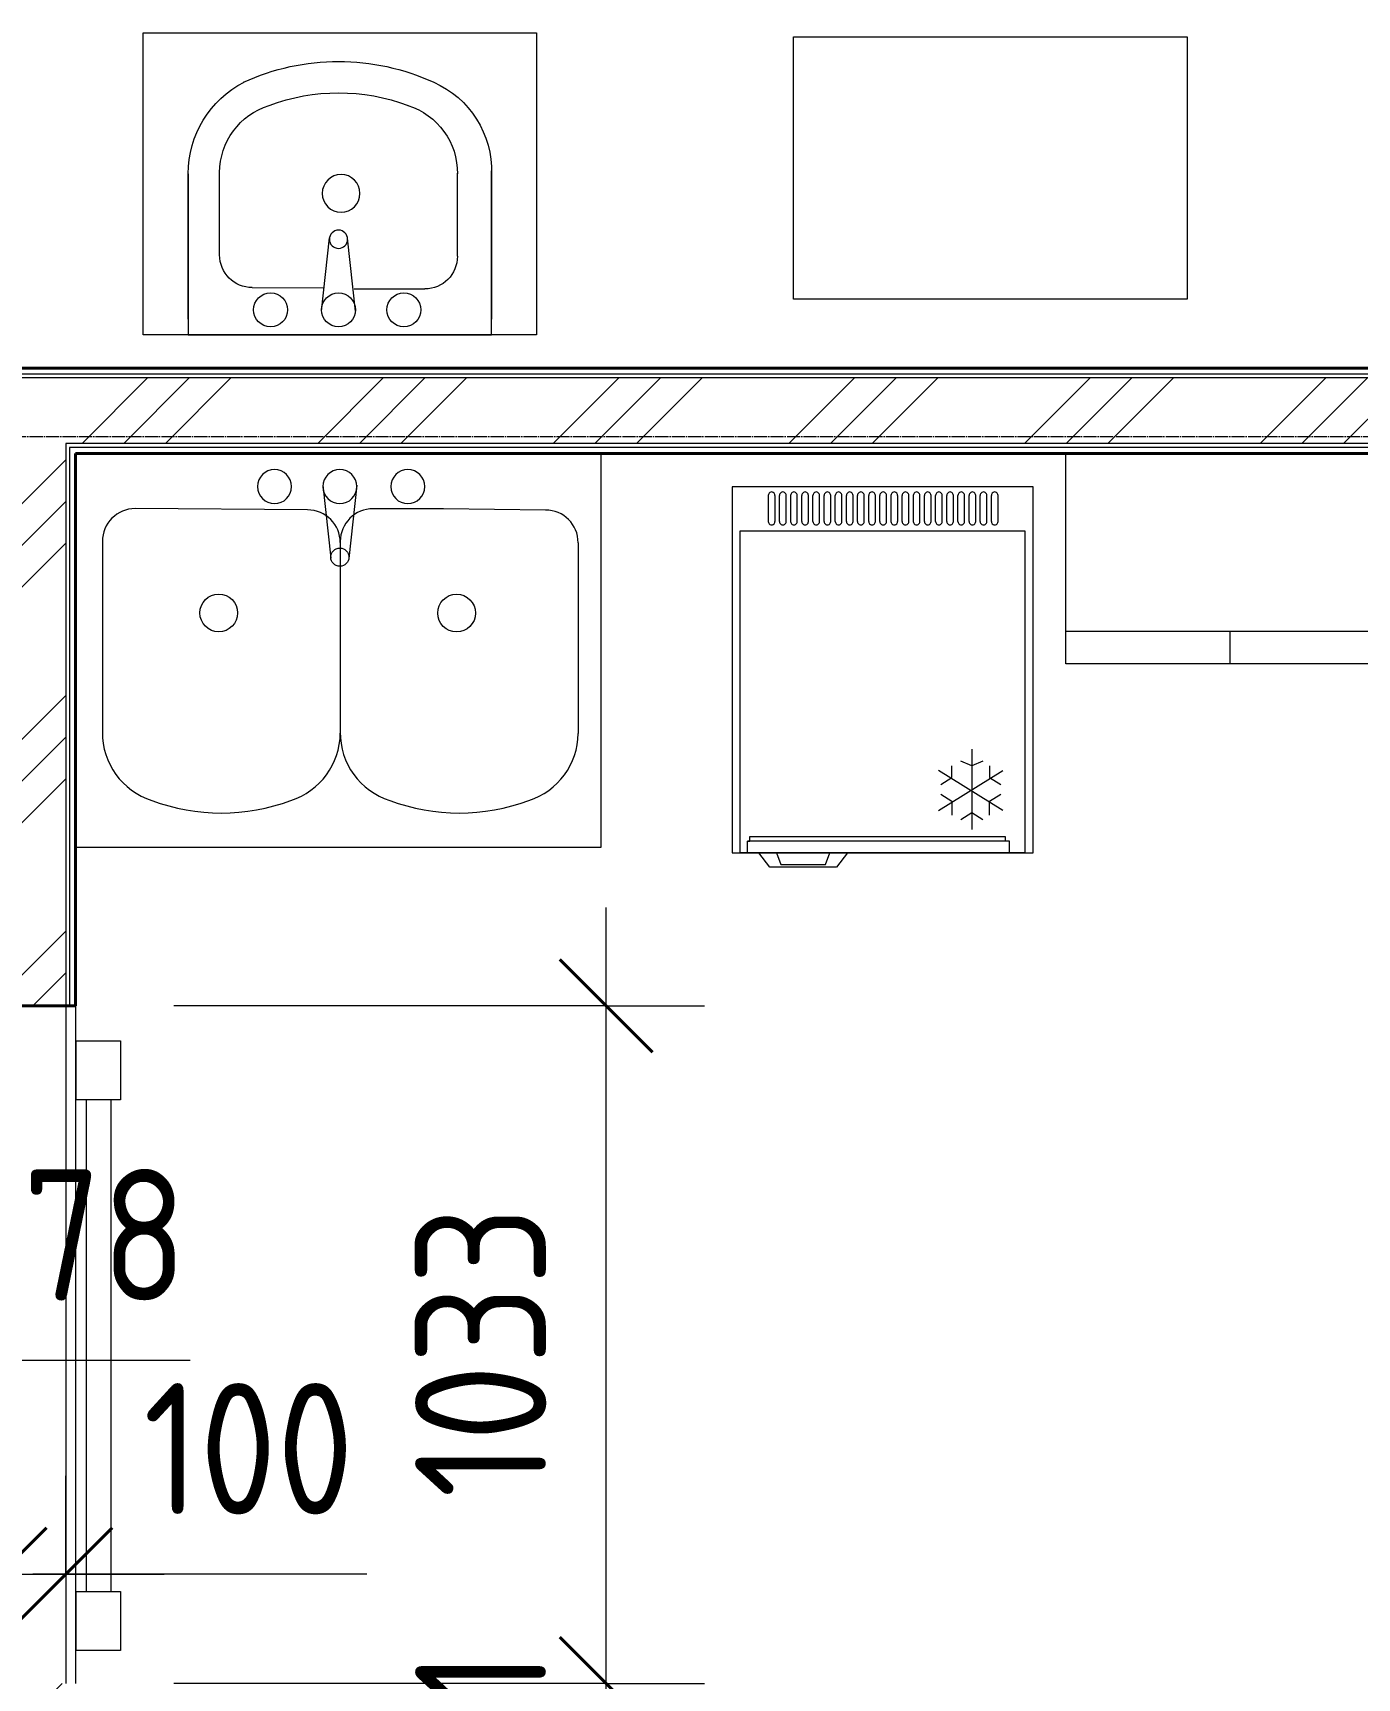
# Model space of a CAD drawing. Header units: millimetres. Extents: x -11886 to 68941, y -8130 to 45506.
# Drawn here: x 51543 to 53562, y 11365 to 13872 of the extents above; entities that cross this region are included whole.
import ezdxf

# ---------------------------------------------------------------- set-up
doc = ezdxf.new("R2010")
doc.units = ezdxf.units.MM
doc.linetypes.add('ADSK_Линия сетки', pattern=[25, 20, -2.5, 0, -2.5])
for name, color, linetype, lineweight in [('Оси', 7, 'Continuous', 9), ('Перекрытие', 7, 'Continuous', 18), ('Размеры', 7, 'Continuous', 9), ('Размеры-100', 7, 'Continuous', 9), ('Стены внутренние', 7, 'Continuous', 18), ('Стены штриховка', 7, 'Continuous', 18)]:
    doc.layers.add(name, color=color, linetype=linetype, lineweight=lineweight)
doc.layers.add('ТХ', color=5, linetype='Continuous', lineweight=9, true_color=0x0000ff)
doc.layers.add('ТХ 1 этаж_dwg', color=7, linetype='Continuous', lineweight=9, true_color=0x767676)
doc.styles.add('GOST Common_1', font='GOST_Common.ttf', dxfattribs={"width": 0.9, "height": 200})
doc.dimstyles.new('ADSK_Основной_2_мм_Округление_до_1_мм_1', dxfattribs={"dimscale": 304.8, "dimtxt": 201.142999, "dimasz": 0.463911, "dimexe": 0.492126, "dimexo": 0.492126, "dimgap": 0.098425, "dimtad": 1, "dimdec": 0, "dimdsep": 46, "dimtxsty": 'GOST Common_1', "dimblk1": 'OBLIQUE', "dimblk2": 'OBLIQUE', "dimsah": 1, "dimcen": 0.09, "dimdle": 0.492126, "dimazin": 2, "dimtfac": 1, "dimtdec": 4, "dimtix": 1, "dimtmove": 1, "dimatfit": 3, "dimfxl": 1, "dimtvp": 1, "dimtolj": 1, "dimtzin": 0, "dimlwd": 20, "dimlwe": 20, "dimarcsym": 2})
doc.dimstyles.new('ADSK_Основной_2_мм_Округление_до_1_мм_2', dxfattribs={"dimscale": 304.8, "dimtxt": 201.142999, "dimasz": 0.463911, "dimexe": 0.492126, "dimexo": 0.492126, "dimgap": 0.098425, "dimtad": 1, "dimdec": 0, "dimdsep": 46, "dimtxsty": 'GOST Common_1', "dimblk1": 'OBLIQUE', "dimblk2": 'OBLIQUE', "dimsah": 1, "dimcen": 0.09, "dimdle": 0.492126, "dimazin": 2, "dimtfac": 1, "dimtdec": 4, "dimtix": 1, "dimtmove": 0, "dimatfit": 3, "dimfxl": 1, "dimtvp": 1, "dimtolj": 1, "dimtzin": 0, "dimlwd": 20, "dimlwe": 20, "dimarcsym": 2})
pattern_1 = [(45, (0, 0), (-179.6051, 179.6051), []), (45, (63.5, 0), (0, 359.2102), []), (45, (-63.5, 0), (0, 359.2102), [])]

# ---------------------------------------------------------------- blocks, each defined once
blk = doc.blocks.new('ТХ 1 этаж_dwg_Тумба-мойка-2118407-01 План 1-го этажа кладочный')
at = {"layer": 'ТХ', "color": 253, "true_color": 0xa0a0a0}
for p, q in [((-604161.3, 224276.8), (-604286.9, 224276.8)), ((-604111.5, 224226.9), (-604111.3, 224117.5)), ((-604075.6, 224121.3), (-604187.2, 224109.4)), ((-604075.6, 224069.5), (-604186.7, 224081.6)), ((-604109.5, 224071.5), (-604109.5, 223963.9)), ((-604159.3, 223914.1), (-604286, 223914.1))]:
    blk.add_line(p, q, dxfattribs=at)
at = {"layer": 'ТХ', "color": 253, "true_color": 0xa0a0a0, "flags": 128}
blk.add_lwpolyline([(-604499.7, 223793.4), (-604039.7, 223793.4), (-604039.7, 224393.4), (-604499.7, 224393.4)], close=True, dxfattribs=at)
blk.add_lwpolyline([(-604063.6, 224324.6), (-604284.9, 224324.6), (-604039.7, 224324.6), (-604039.7, 223862.3), (-604289.6, 223862.2), (-604063.6, 223862.3)], dxfattribs=at)
at = {"layer": 'ТХ', "color": 253, "true_color": 0xa0a0a0}
for centre, radius in [((-604255.1, 224091.5), 28.8), ((-604185.2, 224095.4), 13.9)]:
    blk.add_circle(centre, radius, dxfattribs=at)
for centre, radius, start, end in [((-604284.9, 224167.2), 157.4, 90, 152.7704), ((-604286, 224168.5), 108.3, 90.4624, 162.3215), ((-604161.3, 224226.9), 49.8, 360, 90), ((-604107.5, 224095.4), 348.7, 155.4071, 204.5929), ((-604107.5, 224095.4), 300.9, 159.3842, 200.6158), ((-604077.6, 224199), 25.9, 90, 270), ((-604077.6, 224199), 25.9, 270, 90), ((-604077.6, 224095.4), 25.9, 90, 270), ((-604077.6, 224095.4), 25.9, 270, 90), ((-604077.6, 223995.8), 25.9, 90, 270), ((-604077.6, 223995.8), 25.9, 270, 90), ((-604286, 224022.4), 108.3, 197.6795, 270.5895), ((-604289.6, 224009.8), 147.6, 203.7636, 271.8244), ((-604159.3, 223963.9), 49.8, 270, 0)]:
    blk.add_arc(centre, radius, start, end, dxfattribs=at)
blk = doc.blocks.new('ТХ 1 этаж_dwg_Столик медицинский-2118418-01 План 1-го этажа кладочный')
at = {"layer": 'ТХ', "color": 253, "true_color": 0xa0a0a0, "flags": 128}
blk.add_lwpolyline([(54811.1, 11619.6), (54811.1, 12219.6), (55211.1, 12219.6), (55211.1, 11619.6)], close=True, dxfattribs=at)
blk = doc.blocks.new('ТХ 1 этаж_dwg_Облучатель-2118417-01 План 1-го этажа кладочный')
at = {"layer": 'ТХ', "color": 253, "true_color": 0xa0a0a0}
for p, q in [((56406.2, 10669), (56406.2, 9919.9)), ((56444, 10669), (56444, 9919.9))]:
    blk.add_line(p, q, dxfattribs=at)
at = {"layer": 'ТХ', "color": 253, "true_color": 0xa0a0a0, "flags": 128}
for points in [[(56459, 10669), (56391.2, 10669), (56391.2, 10759), (56459, 10759)], [(56459, 9919.9), (56459, 9829.9), (56391.2, 9829.9), (56391.2, 9919.9)]]:
    blk.add_lwpolyline(points, close=True, dxfattribs=at)
blk = doc.blocks.new('ТХ 1 этаж_dwg_Холодильник фармацевтический-2118419-01 План 1-го этажа кладочный')
at = {"layer": 'ТХ', "color": 253, "true_color": 0xa0a0a0}
for p, q in [((170665.7, -57745.3), (170665.7, -57705.8)), ((170675.8, -57745.3), (170675.8, -57705.8)), ((170682.7, -57745.3), (170682.7, -57705.8)), ((170692.8, -57745.3), (170692.8, -57705.8)), ((170699.7, -57745.3), (170699.7, -57705.8)), ((170709.8, -57745.3), (170709.8, -57705.8)), ((170716.7, -57745.3), (170716.7, -57705.8)), ((170726.8, -57745.3), (170726.8, -57705.8)), ((170733.7, -57745.3), (170733.7, -57705.8)), ((170743.8, -57745.3), (170743.8, -57705.8)), ((170750.7, -57745.3), (170750.7, -57705.8)), ((170760.8, -57745.3), (170760.8, -57705.8)), ((170767.7, -57745.3), (170767.7, -57705.8)), ((170777.8, -57745.3), (170777.8, -57705.8)), ((170784.7, -57745.3), (170784.7, -57705.8)), ((170794.8, -57745.3), (170794.8, -57705.8)), ((170801.7, -57745.3), (170801.7, -57705.8)), ((170811.8, -57745.3), (170811.8, -57705.8)), ((170818.7, -57745.3), (170818.7, -57705.8)), ((170828.8, -57745.3), (170828.8, -57705.8)), ((170835.7, -57745.3), (170835.7, -57705.8)), ((170845.8, -57745.3), (170845.8, -57705.8)), ((170852.7, -57745.3), (170852.7, -57705.8)), ((170862.8, -57745.3), (170862.8, -57705.8)), ((170869.7, -57745.3), (170869.7, -57705.8)), ((170879.8, -57745.3), (170879.8, -57705.8)), ((170886.7, -57745.3), (170886.7, -57705.8)), ((170896.8, -57745.3), (170896.8, -57705.8)), ((170903.7, -57745.3), (170903.7, -57705.8)), ((170913.8, -57745.3), (170913.8, -57705.8)), ((170920.7, -57745.3), (170920.7, -57705.8)), ((170930.8, -57745.3), (170930.8, -57705.8)), ((170937.7, -57745.3), (170937.7, -57705.8)), ((170947.8, -57745.3), (170947.8, -57705.8)), ((170954.7, -57745.3), (170954.7, -57705.8)), ((170964.8, -57745.3), (170964.8, -57705.8)), ((170971.7, -57745.3), (170971.7, -57705.8)), ((170981.8, -57745.3), (170981.8, -57705.8)), ((170988.7, -57745.3), (170988.7, -57705.8)), ((170998.8, -57745.3), (170998.8, -57705.8)), ((171005.7, -57745.3), (171005.7, -57705.8)), ((171015.8, -57745.3), (171015.8, -57705.8)), ((170975.9, -58092.6), (170975.9, -58214.6)), ((171023.3, -58185.9), (170925.1, -58124.9)), ((170925.1, -58185.9), (171023.3, -58124.9))]:
    blk.add_line(p, q, dxfattribs=at)
at = {"layer": 'ТХ', "color": 253, "true_color": 0xa0a0a0, "flags": 128}
for points in [[(171069.4, -57692.5), (170610.4, -57692.5), (170610.4, -58250.5), (171069.4, -58250.5)], [(171056.9, -58250.5), (170622.9, -58250.5), (170622.9, -57759.5), (171056.9, -57759.5)]]:
    blk.add_lwpolyline(points, close=True, dxfattribs=at)
for points in [[(170928.5, -58146.4), (170945.4, -58135.7), (170945.4, -58117.7)], [(170992.8, -58110.6), (170975.9, -58117.7), (170959, -58110.6)], [(171003, -58117.7), (171003, -58135.7), (171019.9, -58146.4)], [(170928.5, -58160.8), (170945.4, -58171.5), (170945.4, -58193.1)], [(171003, -58193.1), (171003, -58171.5), (171019.9, -58160.8)], [(170992.8, -58200.2), (170975.9, -58189.5), (170959, -58200.2)], [(170620.5, -58250.5), (170634.1, -58250.5), (170634.1, -58232.5), (170637.5, -58232.5), (170637.5, -58225.4), (171026.7, -58225.4), (171026.7, -58232.5)], [(170786.5, -58250.5), (170769.6, -58272), (170668, -58272), (170651, -58250.5), (170634.1, -58250.5), (171033.5, -58250.5), (171033.5, -58232.5), (170634.1, -58232.5)], [(170678.1, -58250.5), (170684.9, -58268.4), (170718.8, -58268.4), (170752.6, -58268.4), (170759.4, -58250.5)]]:
    blk.add_lwpolyline(points, dxfattribs=at)
at = {"layer": 'ТХ', "color": 253, "true_color": 0xa0a0a0}
for centre, start_param, end_param in [((170670.7, -57705.8), 4.712387, 7.853984), ((170687.7, -57705.8), 4.712387, 7.853984), ((170704.7, -57705.8), 4.712387, 7.853984), ((170721.7, -57705.8), 4.712387, 7.853984), ((170738.7, -57705.8), 4.712387, 7.853984), ((170755.7, -57705.8), 4.712387, 7.853984), ((170772.7, -57705.8), 4.712387, 7.853984), ((170789.7, -57705.8), 4.712387, 7.853984), ((170806.7, -57705.8), 4.712387, 7.853984), ((170823.7, -57705.8), 4.712387, 7.853984), ((170840.7, -57705.8), 4.712387, 7.853984), ((170857.7, -57705.8), 4.712387, 7.853984), ((170874.7, -57705.8), 4.712387, 7.853984), ((170891.7, -57705.8), 4.712387, 7.853984), ((170908.7, -57705.8), 4.712387, 7.853984), ((170925.7, -57705.8), 4.712387, 7.853984), ((170942.7, -57705.8), 4.712387, 7.853984), ((170959.7, -57705.8), 4.712387, 7.853984), ((170976.7, -57705.8), 4.712387, 7.853984), ((170993.7, -57705.8), 4.712387, 7.853984), ((171010.7, -57705.8), 4.712387, 7.853984), ((170670.7, -57745.3), 1.570794, 4.712391), ((170687.7, -57745.3), 1.570794, 4.712391), ((170704.7, -57745.3), 1.570794, 4.712391), ((170721.7, -57745.3), 1.570794, 4.712391), ((170738.7, -57745.3), 1.570794, 4.712391), ((170755.7, -57745.3), 1.570794, 4.712391), ((170772.7, -57745.3), 1.570794, 4.712391), ((170789.7, -57745.3), 1.570794, 4.712391), ((170806.7, -57745.3), 1.570794, 4.712391), ((170823.7, -57745.3), 1.570794, 4.712391), ((170840.7, -57745.3), 1.570794, 4.712391), ((170857.7, -57745.3), 1.570794, 4.712391), ((170874.7, -57745.3), 1.570794, 4.712391), ((170891.7, -57745.3), 1.570794, 4.712391), ((170908.7, -57745.3), 1.570794, 4.712391), ((170925.7, -57745.3), 1.570794, 4.712391), ((170942.7, -57745.3), 1.570794, 4.712391), ((170959.7, -57745.3), 1.570794, 4.712391), ((170976.7, -57745.3), 1.570794, 4.712391), ((170993.7, -57745.3), 1.570794, 4.712391), ((171010.7, -57745.3), 1.570794, 4.712391)]:
    blk.add_ellipse(centre, major_axis=(0, 5.38), ratio=0.944444, start_param=start_param, end_param=end_param, dxfattribs=at)
blk = doc.blocks.new('ТХ 1 этаж_dwg_Шкаф мед-2118420-01 План 1-го этажа кладочный')
at = {"layer": 'ТХ', "color": 253, "true_color": 0xa0a0a0}
for p, q in [((59431.8, 13552.7), (59431.8, 13052.7)), ((59431.8, 13302.7), (59381.8, 13302.7))]:
    blk.add_line(p, q, dxfattribs=at)
at = {"layer": 'ТХ', "color": 253, "true_color": 0xa0a0a0, "flags": 128}
blk.add_lwpolyline([(59381.8, 13052.7), (59381.8, 13552.7), (59701.8, 13552.7), (59701.8, 13052.7)], close=True, dxfattribs=at)
blk = doc.blocks.new('ТХ 1 этаж_dwg_М2-2118421-01 План 1-го этажа кладочный')
at = {"layer": 'ТХ', "color": 253, "true_color": 0xa0a0a0}
for p, q in [((-363.3, 111.4), (-363.3, 402)), ((-0.7, 111.3), (-0.7, 401.9)), ((-0.7, 109.4), (-0.7, 401.1)), ((362, 109.3), (362, 401)), ((-25.9, 23.9), (-13.9, 135.5)), ((25.9, 23.9), (13.9, 135.1)), ((49.1, 61.5), (312.2, 59.5))]:
    blk.add_line(p, q, dxfattribs=at)
at = {"layer": 'ТХ', "color": 253, "true_color": 0xa0a0a0, "flags": 128}
blk.add_lwpolyline([(402, -23.9), (-398, -23.9), (-398, 576.1), (402, 576.1)], close=True, dxfattribs=at)
blk.add_lwpolyline([(-313.5, 61.6), (-158.1, 59.6), (-50.5, 59.6)], dxfattribs=at)
at = {"layer": 'ТХ', "color": 253, "true_color": 0xa0a0a0}
for centre, radius in [((-178, 218.6), 28.8), ((184.6, 218.5), 28.8), ((0, 133.5), 13.9)]:
    blk.add_circle(centre, radius, dxfattribs=at)
for centre, radius, start, end in [((-255.1, 401.1), 108.3, 107.6785, 179.5376), ((-182, 222.6), 300.9, 69.3842, 110.6158), ((-108.9, 401.1), 108.3, 359.4105, 72.3205), ((107.6, 401), 108.3, 107.6785, 179.5376), ((180.7, 222.5), 300.9, 69.3842, 110.6158), ((253.7, 401), 108.3, 359.4105, 72.3205), ((-313.5, 111.4), 49.8, 180, 270), ((-50.5, 109.4), 49.8, 270, 0), ((49.1, 111.3), 49.8, 180, 270), ((312.2, 109.3), 49.8, 270, 0), ((-103.6, 25.9), 25.9, 0, 180), ((0, 25.9), 25.9, 0, 180), ((99.6, 25.9), 25.9, 0, 180), ((-103.6, 25.9), 25.9, 180, 360), ((0, 25.9), 25.9, 180, 360), ((99.6, 25.9), 25.9, 180, 360)]:
    blk.add_arc(centre, radius, start, end, dxfattribs=at)
blk = doc.blocks.new('ТХ 1 этаж_dwg-2084881-01 План 1-го этажа кладочный')
at = {"extrusion": (0, 0, -1), "zscale": -1, "rotation": 270}
blk.add_blockref('ТХ 1 этаж_dwg_Тумба-мойка-2118407-01 План 1-го этажа кладочный', (-394105.8, -661500.4), dxfattribs=at)
for name, p, rotation in [('ТХ 1 этаж_dwg_Столик медицинский-2118418-01 План 1-го этажа кладочный', (159084.4, -2195.5), 270), ('ТХ 1 этаж_dwg_М2-2118421-01 План 1-го этажа кладочный', (170012.4, -57666.3), 180), ('ТХ 1 этаж_dwg_Шкаф мед-2118420-01 План 1-го этажа кладочный', (184672, -117344.2), 90.00000000000001)]:
    blk.add_blockref(name, p, dxfattribs=dict(rotation=rotation))
for name, p in [('ТХ 1 этаж_dwg_Холодильник фармацевтический-2118419-01 План 1-го этажа кладочный', (0, 0)), ('ТХ 1 этаж_dwg_Облучатель-2118417-01 План 1-го этажа кладочный', (113219.2, -69296))]:
    blk.add_blockref(name, p)
blk = doc.blocks.new('DIMBLOCK506-01 План 1-го этажа кладочный')
at = {"layer": 'Размеры-100', "lineweight": 20, "transparency": 16777216}
for p, q in [((51441.9, 11848.6), (51404.2, 11522.8)), ((51782.8, 11848.6), (51441.9, 11848.6)), ((51315.1, 11522.8), (51315.1, 11672.8)), ((51493.2, 11522.8), (51493.2, 11672.8)), ((51315.1, 11522.8), (51493.2, 11522.8)), ((51315.1, 11522.8), (51315.1, 11343.6)), ((51493.2, 11522.8), (51493.2, 11472.8))]:
    blk.add_line(p, q, dxfattribs=at)
at = {"layer": 'Размеры-100', "lineweight": 40, "transparency": 16777216}
for p, q in [((51315.1, 11522.8), (51385.8, 11593.5)), ((51493.2, 11522.8), (51563.9, 11593.5)), ((51315.1, 11522.8), (51244.4, 11452.1)), ((51493.2, 11522.8), (51422.5, 11452.1))]:
    blk.add_line(p, q, dxfattribs=at)
at = {"layer": 'Размеры-100', "color": 0, "lineweight": 20, "transparency": 16777216, "insert": (51441.9, 12140), "char_height": 200, "width": 409.104, "attachment_point": 1, "line_spacing_factor": 1.022761, "style": 'GOST Common_1'}
blk.add_mtext('178', dxfattribs=at)
blk = doc.blocks.new('_Oblique')
at = {"color": 0, "linetype": 'ByBlock', "lineweight": -2}
blk.add_line((-0.5, -0.5), (0.5, 0.5), dxfattribs=at)
blk = doc.blocks.new('DIMBLOCK507-01 План 1-го этажа кладочный')
at = {"layer": 'Размеры-100', "lineweight": 20, "transparency": 16777216}
for p, q in [((51493.2, 11522.8), (51493.2, 11672.8)), ((51593.2, 11522.8), (51593.2, 11672.8)), ((51493.2, 11522.8), (51743.2, 11522.8)), ((51493.2, 11522.8), (51493.2, 11472.8)), ((51711.5, 11522.8), (51543.2, 11522.8)), ((51593.2, 11522.8), (51593.2, 11472.8)), ((52052.5, 11522.8), (51711.5, 11522.8))]:
    blk.add_line(p, q, dxfattribs=at)
at = {"layer": 'Размеры-100', "lineweight": 40, "transparency": 16777216}
for p, q in [((51493.2, 11522.8), (51563.9, 11593.5)), ((51593.2, 11522.8), (51663.9, 11593.5)), ((51493.2, 11522.8), (51422.5, 11452.1)), ((51593.2, 11522.8), (51522.5, 11452.1))]:
    blk.add_line(p, q, dxfattribs=at)
at = {"layer": 'Размеры-100', "color": 0, "lineweight": 20, "transparency": 16777216, "insert": (51711.5, 11814.2), "char_height": 200, "width": 409.104, "attachment_point": 1, "line_spacing_factor": 1.022761, "style": 'GOST Common_1'}
blk.add_mtext('100', dxfattribs=at)
blk = doc.blocks.new('DIMBLOCK529-01 План 1-го этажа кладочный')
at = {"layer": 'Размеры-100', "lineweight": 40, "transparency": 16777216}
for p, q in [((52417.3, 11356.2), (52346.6, 11426.9)), ((52417.3, 11356.2), (52488, 11285.5)), ((52417.3, 11165.6), (52346.6, 11236.3)), ((52417.3, 11165.6), (52488, 11094.9))]:
    blk.add_line(p, q, dxfattribs=at)
at = {"layer": 'Размеры-100', "lineweight": 20, "transparency": 16777216}
for p, q in [((52417.3, 11356.2), (51758.2, 11356.2)), ((52417.3, 11015.6), (52417.3, 11356.2)), ((52417.3, 11356.2), (52567.3, 11356.2)), ((52417.3, 11165.6), (52267.3, 11165.6)), ((52417.3, 11165.6), (52467.3, 11165.6))]:
    blk.add_line(p, q, dxfattribs=at)
at = {"layer": 'Размеры-100', "color": 0, "lineweight": 20, "transparency": 16777216, "insert": (52125.9, 11109.2), "char_height": 200, "width": 364.103, "attachment_point": 1, "rotation": 90, "line_spacing_factor": 1.022761, "style": 'GOST Common_1'}
blk.add_mtext('191', dxfattribs=at)
blk = doc.blocks.new('DIMBLOCK530-01 План 1-го этажа кладочный')
at = {"layer": 'Размеры-100', "lineweight": 20, "transparency": 16777216}
for p, q in [((52417.3, 11356.2), (52417.3, 12539.2)), ((52417.3, 12389.2), (51758.2, 12389.2)), ((52417.3, 12389.2), (52567.3, 12389.2)), ((52417.3, 11356.2), (51758.2, 11356.2)), ((52417.3, 11356.2), (52567.3, 11356.2))]:
    blk.add_line(p, q, dxfattribs=at)
at = {"layer": 'Размеры-100', "lineweight": 40, "transparency": 16777216}
for p, q in [((52417.3, 12389.2), (52346.6, 12459.9)), ((52417.3, 12389.2), (52488, 12318.5)), ((52417.3, 11356.2), (52346.6, 11426.9)), ((52417.3, 11356.2), (52488, 11285.5))]:
    blk.add_line(p, q, dxfattribs=at)
at = {"layer": 'Размеры-100', "color": 0, "lineweight": 20, "transparency": 16777216, "insert": (52125.9, 11639.2), "char_height": 200, "width": 560.473, "attachment_point": 1, "rotation": 90, "line_spacing_factor": 1.022761, "style": 'GOST Common_1'}
blk.add_mtext('1033', dxfattribs=at)

msp = doc.modelspace()

# ---------------------------------------------------------------- hatches: boundary and pattern name
at = {"layer": 'Стены внутренние', "lineweight": 9}
h = msp.add_hatch(dxfattribs=at)
h.set_pattern_fill('FP_3', color=256, style=0, pattern_type=2)
h.set_pattern_definition(pattern_1)
h.paths.add_polyline_path([(51493.2, 11165.6), (51593.2, 11165.6), (51593.2, 11356.2), (51493.2, 11356.2), (51493.2, 11173.9)])
h.paths.add_polyline_path([(51493.2, 12389.2), (51593.2, 12389.2), (51593.2, 13346.2), (51493.2, 13346.2), (51493.2, 12758.2)])
h = msp.add_hatch(dxfattribs=at)
h.set_pattern_fill('FP_3', color=256, style=0, pattern_type=2)
h.set_pattern_definition(pattern_1)
h.paths.add_polyline_path([(55703.9, 13246.2), (55703.9, 13346.2), (51593.2, 13346.2), (51593.2, 13246.2), (55644.1, 13246.2)])

# ---------------------------------------------------------------- linework, layer by layer
at = {"layer": 'Оси', "linetype": 'ADSK_Линия сетки'}
msp.add_line((-11086.2, 13256.8), (57141.7, 13256.8), dxfattribs=at)
at = {"layer": 'Перекрытие', "color": 7, "true_color": 0xffffff}
msp.add_line((51593.2, 12389.2), (51593.2, 11356.2), dxfattribs=at)
at = {"layer": 'Стены внутренние', "lineweight": 40}
for p, q in [((55703.9, 13361.2), (51273.2, 13361.2)), ((51608.2, 12389.2), (51608.2, 13231.2)), ((51608.2, 13231.2), (55703.9, 13231.2)), ((51481.2, 12389.2), (51608.2, 12389.2))]:
    msp.add_line(p, q, dxfattribs=at)
at = {"layer": 'Стены внутренние'}
msp.add_line((51608.2, 12389.2), (51608.2, 11356.2), dxfattribs=at)
at = {"layer": 'Стены штриховка'}
for p, q in [((55703.9, 13352.2), (51273.2, 13352.2)), ((55703.9, 13346.2), (51273.2, 13346.2)), ((51593.2, 13246.2), (51593.2, 12389.2)), ((55703.9, 13246.2), (51593.2, 13246.2)), ((51599.2, 13240.2), (51599.2, 12389.2)), ((55703.9, 13240.2), (51599.2, 13240.2))]:
    msp.add_line(p, q, dxfattribs=at)

# ---------------------------------------------------------------- block references
at = {"layer": 'ТХ 1 этаж_dwg', "color": 253, "true_color": 0xa0a0a0}
msp.add_blockref('ТХ 1 этаж_dwg-2084881-01 План 1-го этажа кладочный', (-118001.2, 70872.8), dxfattribs=at)

# ---------------------------------------------------------------- dimensions: what is measured, and where the dimension line sits
at = {"layer": 'Размеры', "lineweight": 20}
for base, p1, p2, override, picture, middle in [((52417.3, 12389.2), (51608.2, 11356.2), (51608.2, 12389.2), {"dimpost": '<>', "dimfxl": 1033}, 'DIMBLOCK530-01 План 1-го этажа кладочный', (52287.3, 11872.7)), ((52417.3, 11356.2), (52317.3, 11165.6), (51608.2, 11356.2), {"dimpost": '<>', "dimfxl": 734.25905}, 'DIMBLOCK529-01 План 1-го этажа кладочный', (52287.3, 11260.9))]:
    dim = msp.add_linear_dim(base=base, p1=p1, p2=p2, angle=90, dimstyle='ADSK_Основной_2_мм_Округление_до_1_мм_2', override=override, dxfattribs=at)
    dim.commit()
    dim.dimension.update_dxf_attribs({"geometry": picture, "text_midpoint": middle})
for base, p1, p2, override, picture, middle in [((51493.2, 11522.8), (51315.1, 11193.6), (51493.2, 11622.8), {"dimpost": '<>', "dimfxl": 464.727633}, 'DIMBLOCK506-01 План 1-го этажа кладочный', (51646.4, 12006.7)), ((51593.2, 11522.8), (51493.2, 11622.8), (51593.2, 11622.8), {"dimpost": '<>', "dimfxl": 100}, 'DIMBLOCK507-01 План 1-го этажа кладочный', (51916.1, 11680.9))]:
    dim = msp.add_linear_dim(base=base, p1=p1, p2=p2, dimstyle='ADSK_Основной_2_мм_Округление_до_1_мм_1', override=override, dxfattribs=at)
    dim.commit()
    dim.dimension.update_dxf_attribs({"geometry": picture, "text_midpoint": middle, "dimtype": 160})

doc.saveas('drawing.dxf')
